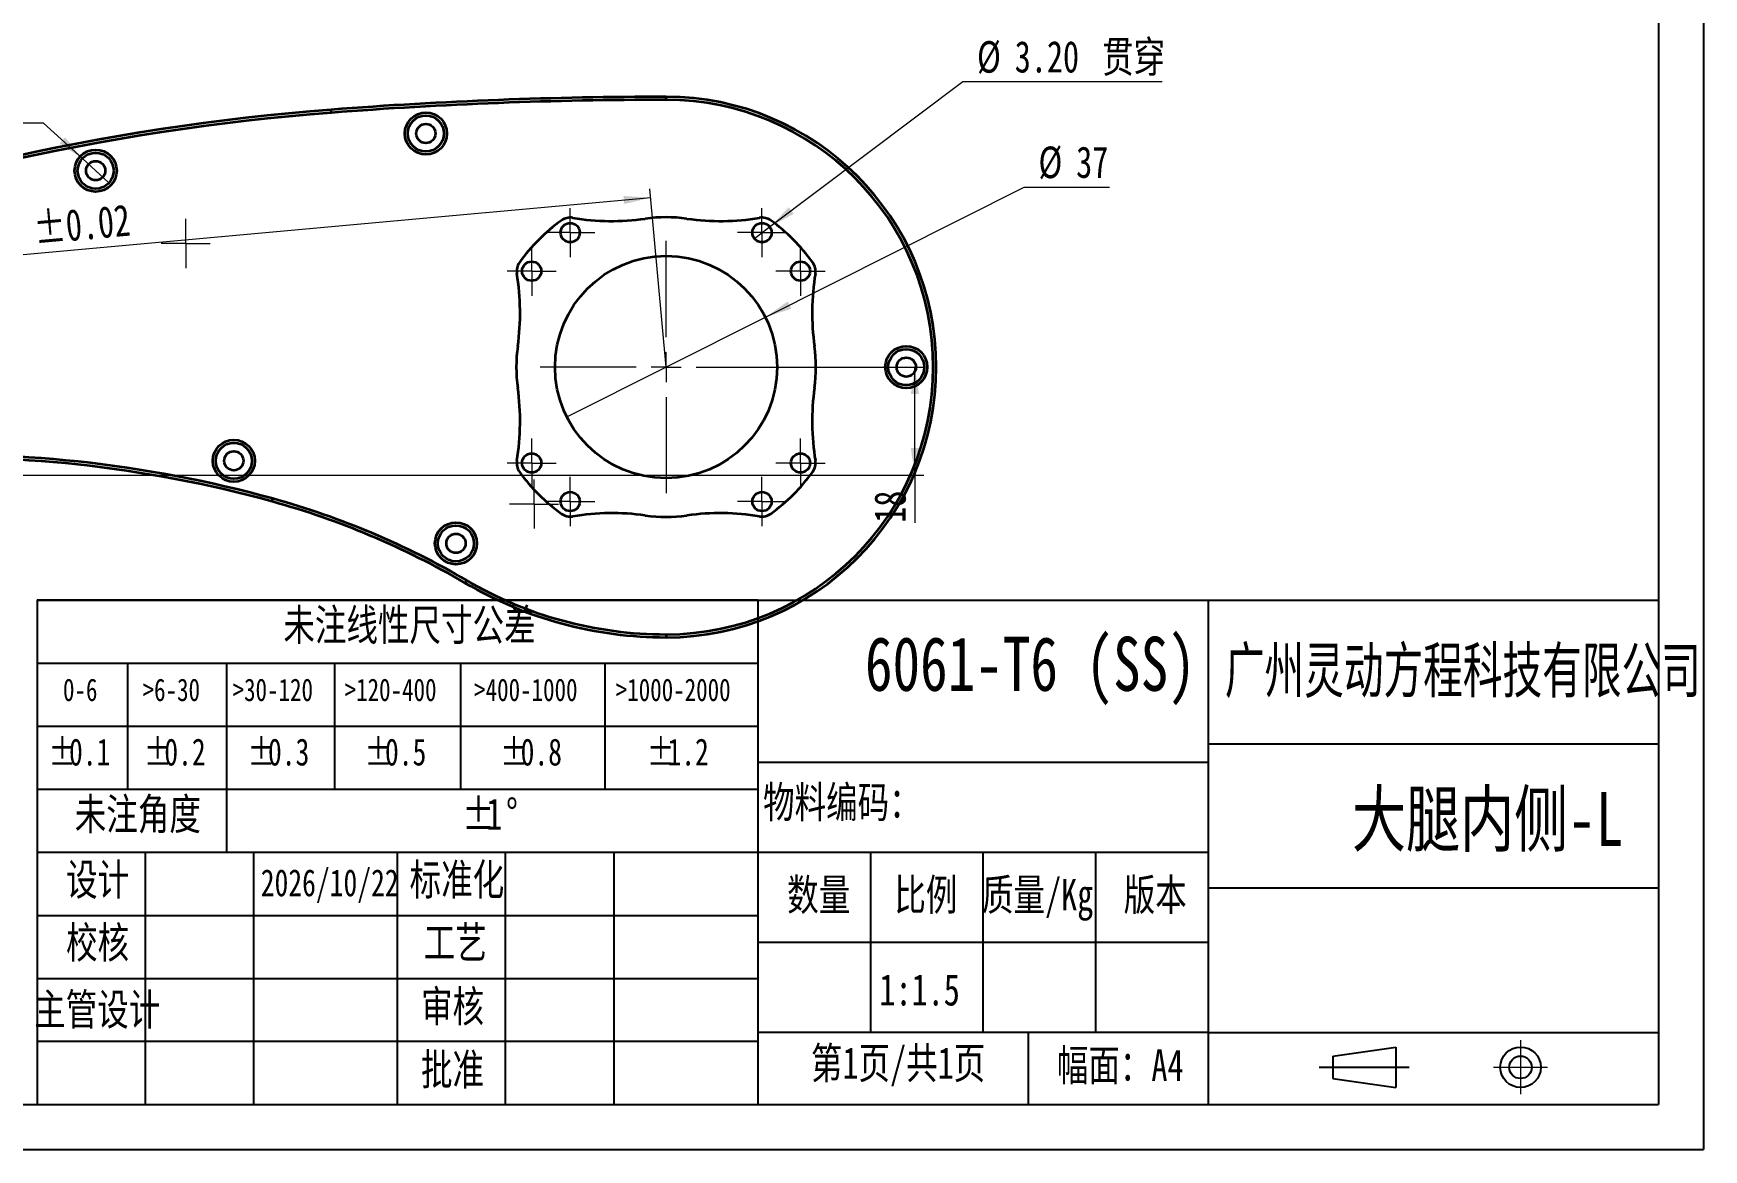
# Model space of a CAD drawing. Header units: millimetres. Extents: x 0 to 297, y 0 to 210.
# Drawn here: x 111.6 to 297, y 0 to 123.9 of the extents above; entities that cross this region are included whole.
import ezdxf

# ---------------------------------------------------------------- set-up
doc = ezdxf.new("R2010")
doc.units = ezdxf.units.MM
doc.linetypes.add('SLD-中心线', pattern=[34.29, 30.48, -1.27, 1.27, -1.27])
doc.linetypes.add('SLD-实线', pattern=[0])
for name, color, linetype in [('中心线层', 1, 'SLD-中心线'), ('尺寸线层', 83, 'SLD-实线'), ('文本', 7, 'SLD-实线')]:
    doc.layers.add(name, color=color, linetype=linetype)
doc.layers.add('粗实线层', color=7, linetype='SLD-实线', lineweight=35)
doc.styles.add('SLDTEXTSTYLE0', font='长仿宋体', dxfattribs={"bigfont": 'bigfont'})
doc.styles.add('SLDTEXTSTYLE2', font='长仿宋体')
doc.styles.add('SLDTEXTSTYLE3', font='长仿宋体', dxfattribs={"width": 0.880888, "bigfont": 'bigfont'})
doc.dimstyles.new('SLDDIMSTYLE1', dxfattribs={"dimtxt": 3.5, "dimasz": 3, "dimexe": 0, "dimexo": 0.0625, "dimgap": 0.875, "dimtad": 0, "dimtih": 1, "dimtoh": 1, "dimlfac": 1.5, "dimrnd": 1e-09, "dimzin": 12, "dimdsep": 46, "dimtxsty": 'SLDTEXTSTYLE2', "dimblk1": 'NONE', "dimsah": 1, "dimcen": 0, "dimadec": 0, "dimazin": 3, "dimtfac": 1, "dimtmove": 0, "dimatfit": 3, "dimldrblk": 'NONE', "dimfxl": 0, "dimfrac": 2, "dimtolj": 1, "dimtzin": 12, "dimarcsym": 0})
doc.dimstyles.new('SLDDIMSTYLE2', dxfattribs={"dimtxt": 3.5, "dimasz": 3, "dimexe": 0, "dimexo": 0.0625, "dimgap": 0.875, "dimtad": 2, "dimlfac": 1.5, "dimrnd": 1e-09, "dimzin": 12, "dimdsep": 46, "dimtxsty": 'SLDTEXTSTYLE2', "dimsah": 1, "dimcen": 0.09, "dimadec": 0, "dimazin": 3, "dimtol": 1, "dimtp": 0.02, "dimtm": 0.02, "dimtfac": 1, "dimtofl": 0, "dimtmove": 0, "dimatfit": 3, "dimfxl": 0, "dimfrac": 2, "dimtolj": 1, "dimarcsym": 0})
doc.dimstyles.new('SLDDIMSTYLE4', dxfattribs={"dimtxt": 3.5, "dimasz": 3, "dimexe": 0, "dimexo": 0.0625, "dimgap": 0.875, "dimtad": 2, "dimlfac": 1.5, "dimrnd": 1e-09, "dimzin": 12, "dimdsep": 46, "dimtxsty": 'SLDTEXTSTYLE2', "dimsah": 1, "dimcen": 0.09, "dimadec": 0, "dimazin": 3, "dimtfac": 1, "dimtofl": 0, "dimtmove": 0, "dimatfit": 3, "dimfxl": 0, "dimfrac": 2, "dimtolj": 1, "dimtzin": 12, "dimarcsym": 0})
doc.dimstyles.new('SLDDIMSTYLE5', dxfattribs={"dimtxt": 3.5, "dimasz": 3, "dimexe": 0, "dimexo": 0.0625, "dimgap": 0.875, "dimtad": 2, "dimlfac": 1.5, "dimrnd": 1e-09, "dimzin": 12, "dimdsep": 46, "dimtxsty": 'SLDTEXTSTYLE2', "dimblk1": 'NONE', "dimsah": 1, "dimcen": 0, "dimadec": 0, "dimazin": 3, "dimtfac": 1, "dimtmove": 0, "dimatfit": 3, "dimldrblk": 'NONE', "dimfxl": 0, "dimfrac": 2, "dimtolj": 1, "dimtzin": 12, "dimarcsym": 0})
doc.dimstyles.new('SLDDIMSTYLE6', dxfattribs={"dimtxt": 3.5, "dimasz": 3, "dimexe": 0, "dimexo": 0.0625, "dimgap": 0.875, "dimtad": 0, "dimtih": 1, "dimtoh": 1, "dimlfac": 1.5, "dimrnd": 1e-09, "dimzin": 4, "dimdsep": 46, "dimtxsty": 'SLDTEXTSTYLE2', "dimblk1": 'NONE', "dimsah": 1, "dimcen": 0, "dimadec": 0, "dimazin": 1, "dimtfac": 1, "dimtmove": 0, "dimatfit": 3, "dimldrblk": 'NONE', "dimfxl": 0, "dimfrac": 2, "dimtolj": 1, "dimtzin": 12, "dimarcsym": 0})

# ---------------------------------------------------------------- blocks, each defined once
blk = doc.blocks.new('SW_TABLEANNOTATION_1')
at = {"color": 0}
for p, q in [((0, 0), (0, -7)), ((0, 0), (5, 0)), ((5, 0), (10, 0)), ((10, 0), (21, 0)), ((21, 0), (33, 0)), ((33, 0), (47, 0)), ((47, 0), (63, 0)), ((63, 0), (80, 0)), ((80, 0), (80, -7)), ((0, -7), (0, -14)), ((0, -7), (5, -7)), ((5, -7), (10, -7)), ((10, -7), (10, -14)), ((10, -7), (21, -7)), ((21, -7), (21, -14)), ((21, -7), (33, -7)), ((33, -7), (33, -14)), ((33, -7), (47, -7)), ((47, -7), (47, -14)), ((47, -7), (63, -7)), ((63, -7), (63, -14)), ((63, -7), (80, -7)), ((80, -7), (80, -14)), ((0, -14), (0, -21)), ((0, -14), (5, -14)), ((5, -14), (10, -14)), ((10, -14), (10, -21)), ((10, -14), (21, -14)), ((21, -14), (21, -21)), ((21, -14), (33, -14)), ((33, -14), (33, -21)), ((33, -14), (47, -14)), ((47, -14), (47, -21)), ((47, -14), (63, -14)), ((63, -14), (63, -21)), ((63, -14), (80, -14)), ((80, -14), (80, -21)), ((0, -21), (0, -28)), ((0, -21), (5, -21)), ((5, -21), (10, -21)), ((10, -21), (21, -21)), ((21, -21), (21, -28)), ((21, -21), (21, -28)), ((21, -21), (33, -21)), ((33, -21), (47, -21)), ((47, -21), (63, -21)), ((63, -21), (80, -21)), ((80, -21), (80, -28)), ((0, -28), (5, -28)), ((5, -28), (10, -28)), ((10, -28), (21, -28)), ((21, -28), (33, -28)), ((33, -28), (47, -28)), ((47, -28), (63, -28)), ((63, -28), (80, -28))]:
    blk.add_line(p, q, dxfattribs=at)
at = {"color": 0, "attachment_point": 1}
for s, insert, char_height, style in [('未注线性尺寸公差', (27.32, -1.01), 3.5, 'SLDTEXTSTYLE0'), ('0-6', (2.85, -8.72), 2.5, 'SLDTEXTSTYLE2'), ('>6-30', (11.69, -8.72), 2.5, 'SLDTEXTSTYLE2'), ('>30-120', (21.68, -8.72), 2.5, 'SLDTEXTSTYLE2'), ('>120-400', (34.12, -8.72), 2.5, 'SLDTEXTSTYLE2'), ('>400-1000', (48.5, -8.72), 2.5, 'SLDTEXTSTYLE2'), ('>1000-2000', (64.22, -8.72), 2.5, 'SLDTEXTSTYLE2'), ('%%p', (1.25, -15.37), 3, 'SLDTEXTSTYLE2'), ('0.1', (3.52, -15.37), 3, 'SLDTEXTSTYLE2'), ('%%p', (11.84, -15.37), 3, 'SLDTEXTSTYLE2'), ('0.2', (14.1, -15.37), 3, 'SLDTEXTSTYLE2'), ('%%p', (23.34, -15.37), 3, 'SLDTEXTSTYLE2'), ('0.3', (25.61, -15.37), 3, 'SLDTEXTSTYLE2'), ('%%p', (36.34, -15.37), 3, 'SLDTEXTSTYLE2'), ('0.5', (38.6, -15.37), 3, 'SLDTEXTSTYLE2'), ('%%p', (51.4, -15.37), 3, 'SLDTEXTSTYLE2'), ('0.8', (53.66, -15.37), 3, 'SLDTEXTSTYLE2'), ('%%p', (67.69, -15.37), 3, 'SLDTEXTSTYLE2'), ('1.2', (69.96, -15.37), 3, 'SLDTEXTSTYLE2'), ('未注角度', (4.16, -22.01), 3.5, 'SLDTEXTSTYLE0'), ('%%p', (47.19, -22.01), 3.5, 'SLDTEXTSTYLE2'), ('1', (49.84, -22.01), 3.5, 'SLDTEXTSTYLE2'), ('%%d', (52.04, -22.01), 3.5, 'SLDTEXTSTYLE2')]:
    blk.add_mtext(s, dxfattribs=dict(at, insert=insert, char_height=char_height, style=style))
blk = doc.blocks.new('SW_SYMBOL_HOLE_DEPTH')
at = {"layer": '尺寸线层', "color": 0, "linetype": 'SLD-实线', "lineweight": 18}
for p, q in [((0, 875), (800, 875)), ((400, 875), (400, 75)), ((100, 555), (400, 75)), ((700, 555), (400, 75))]:
    blk.add_line(p, q, dxfattribs=at)
blk = doc.blocks.new('_D_3')
at = {"layer": '尺寸线层', "linetype": 'SLD-实线', "lineweight": 18}
for p, q in [((112.67, 113.94), (92.92, 113.94)), ((117, 110), (112.67, 113.94)), ((119.96, 107.31), (117, 110))]:
    blk.add_line(p, q, dxfattribs=at)
blk.add_solid([(117, 110), (115.08, 112.36), (114.48, 111.69)], dxfattribs=at)
at = {"layer": '尺寸线层', "linetype": 'SLD-实线', "lineweight": 18, "xscale": 0.004511737089201878, "yscale": 0.004511737089201878, "zscale": 0.004511737089201878}
blk.add_blockref('SW_SYMBOL_HOLE_DEPTH', (99, 114.42), dxfattribs=at)
at = {"layer": '尺寸线层', "linetype": 'SLD-实线', "lineweight": 18, "char_height": 3.5, "attachment_point": 1, "style": 'SLDTEXTSTYLE2'}
for s, insert in [('%%c', (92.92, 118.43)), ('6', (97.11, 118.45)), ('1.50', (102.97, 118.45))]:
    blk.add_mtext(s, dxfattribs=dict(at, insert=insert))
blk = doc.blocks.new('_None')
blk = doc.blocks.new('_D_4')
at = {"layer": '尺寸线层', "linetype": 'SLD-实线', "lineweight": 18}
for p, q in [((181.81, 86.86), (180.02, 106.66)), ((47.32, 93.67), (180.11, 105.67)), ((49.02, 74.86), (47.23, 94.66))]:
    blk.add_line(p, q, dxfattribs=at)
for points in [[(180.11, 105.67), (177.08, 105.85), (177.17, 104.95)], [(47.32, 93.67), (50.35, 93.49), (50.27, 94.39)]]:
    blk.add_solid(points, dxfattribs=at)
at = {"layer": '尺寸线层', "linetype": 'SLD-实线', "lineweight": 18, "char_height": 3.5, "attachment_point": 1, "rotation": 5.1636, "style": 'SLDTEXTSTYLE2'}
for s, insert in [(' ±0.02', (109.67, 103.83)), ('200', (103.93, 103.31))]:
    blk.add_mtext(s, dxfattribs=dict(at, insert=insert))
blk = doc.blocks.new('_D_6')
at = {"layer": '尺寸线层', "linetype": 'SLD-实线', "lineweight": 18}
for p, q in [((195.81, 86.86), (210.43, 86.86)), ((209.43, 74.86), (209.43, 86.86)), ((52.35, 74.86), (210.43, 74.86)), ((209.43, 74.86), (209.43, 69.57))]:
    blk.add_line(p, q, dxfattribs=at)
for points in [[(209.43, 86.86), (208.98, 83.86), (209.88, 83.86)], [(209.43, 74.86), (209.88, 77.86), (208.98, 77.86)]]:
    blk.add_solid(points, dxfattribs=at)
at = {"layer": '尺寸线层', "linetype": 'SLD-实线', "lineweight": 18, "insert": (204.92, 69.57), "char_height": 3.5, "attachment_point": 1, "rotation": 90, "style": 'SLDTEXTSTYLE2'}
blk.add_mtext('18', dxfattribs=at)
blk = doc.blocks.new('_D_7')
at = {"layer": '尺寸线层', "linetype": 'SLD-实线', "lineweight": 18}
for p, q in [((192.83, 92.39), (221.56, 106.83)), ((221.56, 106.83), (231.04, 106.83)), ((170.79, 81.32), (192.83, 92.39))]:
    blk.add_line(p, q, dxfattribs=at)
blk.add_solid([(192.83, 92.39), (195.72, 93.34), (195.31, 94.14)], dxfattribs=at)
at = {"layer": '尺寸线层', "linetype": 'SLD-实线', "lineweight": 18, "char_height": 3.5, "attachment_point": 1, "style": 'SLDTEXTSTYLE2'}
for s, insert in [('%%c', (223.15, 111.34)), ('37', (227.34, 111.36))]:
    blk.add_mtext(s, dxfattribs=dict(at, insert=insert))
blk = doc.blocks.new('_D_8')
at = {"layer": '尺寸线层', "linetype": 'SLD-实线', "lineweight": 18}
for p, q in [((193.31, 102.42), (214.75, 118.55)), ((214.75, 118.55), (236.9, 118.55)), ((191.61, 101.14), (193.31, 102.42))]:
    blk.add_line(p, q, dxfattribs=at)
blk.add_solid([(193.31, 102.42), (195.98, 103.87), (195.44, 104.59)], dxfattribs=at)
at = {"layer": '尺寸线层', "linetype": 'SLD-实线', "lineweight": 18, "char_height": 3.5, "attachment_point": 1}
for s, insert, style in [('%%c', (216.33, 123.04), 'SLDTEXTSTYLE2'), ('3.20', (220.52, 123.06), 'SLDTEXTSTYLE2'), (' 贯穿', (228.43, 123.06), 'SLDTEXTSTYLE0')]:
    blk.add_mtext(s, dxfattribs=dict(at, insert=insert, style=style))
blk = doc.blocks.new('SW_CENTERMARKSYMBOL_0')
at = {"layer": '中心线层', "color": 0, "linetype": 'SLD-中心线', "lineweight": 18}
for p, q in [((0, 1.67), (0, 2.73)), ((-1.67, 0), (-2.73, 0)), ((0, 0), (-1.67, 0)), ((0, 0), (0, 1.67)), ((0, 0), (0, -1.67)), ((0, 0), (1.67, 0)), ((1.67, 0), (2.73, 0)), ((0, -1.67), (0, -2.73))]:
    blk.add_line(p, q, dxfattribs=at)
blk = doc.blocks.new('SW_CENTERMARKSYMBOL_1')
at = {"layer": '中心线层', "color": 0, "linetype": 'SLD-中心线', "lineweight": 18}
for p, q in [((0, 1.67), (0, 2.73)), ((-1.67, 0), (-2.73, 0)), ((0, 0), (-1.67, 0)), ((0, 0), (0, 1.67)), ((0, 0), (0, -1.67)), ((0, 0), (1.67, 0)), ((1.67, 0), (2.73, 0)), ((0, -1.67), (0, -2.73))]:
    blk.add_line(p, q, dxfattribs=at)
blk = doc.blocks.new('SW_CENTERMARKSYMBOL_3')
at = {"layer": '中心线层', "color": 0, "linetype": 'SLD-中心线', "lineweight": 18}
for p, q in [((0, 1.67), (0, 2.73)), ((-1.67, 0), (-2.73, 0)), ((0, 0), (-1.67, 0)), ((0, 0), (0, 1.67)), ((0, 0), (0, -1.67)), ((0, 0), (1.67, 0)), ((1.67, 0), (2.73, 0)), ((0, -1.67), (0, -2.73))]:
    blk.add_line(p, q, dxfattribs=at)
blk = doc.blocks.new('SW_CENTERMARKSYMBOL_4')
at = {"layer": '中心线层', "color": 0, "linetype": 'SLD-中心线', "lineweight": 18}
for p, q in [((0, 1.67), (0, 2.73)), ((-1.67, 0), (-2.73, 0)), ((0, 0), (-1.67, 0)), ((0, 0), (0, 1.67)), ((0, 0), (0, -1.67)), ((0, 0), (1.67, 0)), ((1.67, 0), (2.73, 0)), ((0, -1.67), (0, -2.73))]:
    blk.add_line(p, q, dxfattribs=at)
blk = doc.blocks.new('SW_CENTERMARKSYMBOL_5')
at = {"layer": '中心线层', "color": 0, "linetype": 'SLD-中心线', "lineweight": 18}
for p, q in [((0, 1.67), (0, 2.73)), ((-1.67, 0), (-2.73, 0)), ((0, 0), (-1.67, 0)), ((0, 0), (0, 1.67)), ((0, 0), (0, -1.67)), ((0, 0), (1.67, 0)), ((1.67, 0), (2.73, 0)), ((0, -1.67), (0, -2.73))]:
    blk.add_line(p, q, dxfattribs=at)
blk = doc.blocks.new('SW_CENTERMARKSYMBOL_6')
at = {"layer": '中心线层', "color": 0, "linetype": 'SLD-中心线', "lineweight": 18}
for p, q in [((0, 1.67), (0, 2.73)), ((-1.67, 0), (-2.73, 0)), ((0, 0), (-1.67, 0)), ((0, 0), (0, 1.67)), ((0, 0), (0, -1.67)), ((0, 0), (1.67, 0)), ((1.67, 0), (2.73, 0)), ((0, -1.67), (0, -2.73))]:
    blk.add_line(p, q, dxfattribs=at)
blk = doc.blocks.new('SW_CENTERMARKSYMBOL_7')
at = {"layer": '中心线层', "color": 0, "linetype": 'SLD-中心线', "lineweight": 18}
for p, q in [((0, 1.67), (0, 2.73)), ((-1.67, 0), (-2.73, 0)), ((0, 0), (-1.67, 0)), ((0, 0), (0, 1.67)), ((0, 0), (0, -1.67)), ((0, 0), (1.67, 0)), ((1.67, 0), (2.73, 0)), ((0, -1.67), (0, -2.73))]:
    blk.add_line(p, q, dxfattribs=at)
blk = doc.blocks.new('SW_CENTERMARKSYMBOL_8')
at = {"layer": '中心线层', "color": 0, "linetype": 'SLD-中心线', "lineweight": 18}
for p, q in [((0, 1.67), (0, 2.73)), ((-1.67, 0), (-2.73, 0)), ((0, 0), (-1.67, 0)), ((0, 0), (0, 1.67)), ((0, 0), (0, -1.67)), ((0, 0), (1.67, 0)), ((1.67, 0), (2.73, 0)), ((0, -1.67), (0, -2.73))]:
    blk.add_line(p, q, dxfattribs=at)
blk = doc.blocks.new('SW_CENTERMARKSYMBOL_9')
at = {"layer": '中心线层', "color": 0, "linetype": 'SLD-中心线', "lineweight": 18}
for p, q in [((0, 1.67), (0, 2.73)), ((-1.67, 0), (-2.73, 0)), ((0, 0), (-1.67, 0)), ((0, 0), (0, 1.67)), ((0, 0), (0, -1.67)), ((0, 0), (1.67, 0)), ((1.67, 0), (2.73, 0)), ((0, -1.67), (0, -2.73))]:
    blk.add_line(p, q, dxfattribs=at)
blk = doc.blocks.new('SW_CENTERMARKSYMBOL_10')
at = {"layer": '中心线层', "color": 0, "linetype": 'SLD-中心线', "lineweight": 18}
for p, q in [((0, 1.67), (0, 2.73)), ((-1.67, 0), (-2.73, 0)), ((0, 0), (-1.67, 0)), ((0, 0), (0, 1.67)), ((0, 0), (0, -1.67)), ((0, 0), (1.67, 0)), ((1.67, 0), (2.73, 0)), ((0, -1.67), (0, -2.73))]:
    blk.add_line(p, q, dxfattribs=at)
blk = doc.blocks.new('SW_CENTERMARKSYMBOL_11')
at = {"layer": '中心线层', "color": 0, "linetype": 'SLD-中心线', "lineweight": 18}
for p, q in [((0, 3.33), (0, 14)), ((-3.33, 0), (-14, 0)), ((0, 0), (-1.67, 0)), ((0, 0), (0, 1.67)), ((0, 0), (0, -1.67)), ((0, 0), (1.67, 0)), ((3.33, 0), (14, 0)), ((0, -3.33), (0, -14))]:
    blk.add_line(p, q, dxfattribs=at)

msp = doc.modelspace()

# ---------------------------------------------------------------- linework, layer by layer
for p, q in [((297, 210), (297, 0)), ((292, 205), (292, 5)), ((112, 61), (292, 61)), ((112, 61), (112, 5)), ((192, 61), (192, 5)), ((242, 61), (242, 5)), ((292, 45), (242, 45)), ((192, 43), (242, 43)), ((112, 33), (192, 33)), ((124, 5), (124, 33)), ((136, 33), (136, 5)), ((152, 5), (152, 33)), ((164, 5), (164, 33)), ((176, 33), (176, 5)), ((192, 33), (242, 33)), ((204.5, 33), (204.5, 13)), ((217, 13), (217, 33)), ((229.5, 33), (229.5, 13)), ((292, 29), (242, 29)), ((112, 26), (192, 26)), ((242, 23), (192, 23)), ((112, 19), (192, 19)), ((242, 13), (192, 13)), ((222, 13), (222, 5)), ((242, 13), (292, 13)), ((192, 12), (112, 12)), ((255.8263, 10.3843), (262.8263, 11.3843)), ((262.8263, 11.3843), (262.8263, 6.8843)), ((255.8263, 10.3843), (255.8263, 7.8843)), ((254.3263, 9.1343), (264.3263, 9.1343)), ((255.8263, 7.8843), (262.8263, 6.8843)), ((25, 5), (292, 5)), ((0, 0), (297, 0))]:
    msp.add_line(p, q)
for radius in [2.25, 1.25]:
    msp.add_circle((276.6808, 9.1343), radius)
at = {"layer": '中心线层', "linetype": 'SLD-中心线', "lineweight": 18}
for p, q in [((276.6808, 12.1343), (276.6808, 6.1343)), ((273.6808, 9.1343), (279.6808, 9.1343))]:
    msp.add_line(p, q, dxfattribs=at)
at = {"layer": '粗实线层', "linetype": 'SLD-实线', "lineweight": 35}
for p, q in [((181.8128, 116.5243), (181.8128, 116.8577)), ((144.6479, 115.0962), (144.6223, 115.4286)), ((138.0622, 71.9322), (138.1511, 72.2535)), ((159.6786, 63.1768), (159.5106, 62.8889)), ((181.8128, 57.191), (181.8128, 56.8577))]:
    msp.add_line(p, q, dxfattribs=at)
for centre, radius in [((155.1461, 112.785), 2.3333), ((155.1461, 112.785), 2), ((155.1461, 112.785), 1.0667), ((118.4795, 108.6586), 2.3333), ((118.4795, 108.6586), 2), ((118.4795, 108.6586), 1.0667), ((171.1666, 101.7831), 1.0667), ((192.459, 101.7831), 1.0667), ((166.8874, 97.5039), 1.0667), ((181.8128, 86.8577), 12.3333), ((196.7383, 97.5039), 1.0667), ((208.4795, 86.8577), 2.3333), ((208.4795, 86.8577), 2), ((208.4795, 86.8577), 1.0667), ((133.8128, 76.4599), 2.3333), ((133.8128, 76.4599), 2), ((133.8128, 76.4599), 1.0667), ((166.8874, 76.2115), 1.0667), ((196.7383, 76.2115), 1.0667), ((171.1666, 71.9322), 1.0667), ((192.459, 71.9322), 1.0667), ((158.4795, 67.2902), 2.3333), ((158.4795, 67.2902), 2), ((158.4795, 67.2902), 1.0667)]:
    msp.add_circle(centre, radius, dxfattribs=at)
for centre, radius, start, end in [((181.8128, -367.771), 484.6287, 90, 94.401217), ((181.8128, 86.8577), 30, 270, 90), ((164.1588, -138.4002), 254.5795, 94.401217, 111.521075), ((164.1588, -138.4002), 254.2462, 94.401217, 111.521075), ((181.8128, -367.771), 484.2954, 90, 94.401217), ((181.8128, 86.8577), 29.6667, 270, 90), ((181.8128, 86.8577), 20, 125.5, 144.5), ((171.1666, 101.7831), 1.6667, 80.608964, 125.5), ((175.7898, 129.7367), 26.6667, 260.608964, 277.995764), ((181.8128, 86.8577), 16.6333, 82.004236, 97.995764), ((187.8358, 129.7367), 26.6667, 262.004236, 279.391036), ((192.459, 101.7831), 1.6667, 54.5, 99.391036), ((181.8128, 86.8577), 20, 35.5, 54.5), ((166.8874, 97.5039), 1.6667, 144.5, 189.391036), ((196.7383, 97.5039), 1.6667, 350.608964, 35.5), ((138.9338, 92.8807), 26.6667, 352.004236, 9.391036), ((224.6919, 92.8807), 26.6667, 170.608964, 187.995764), ((181.8128, 86.8577), 16.6333, 172.004236, 187.995764), ((181.8128, 86.8577), 16.6333, 352.004236, 7.995764), ((138.9338, 80.8346), 26.6667, 350.608964, 7.995764), ((224.6919, 80.8346), 26.6667, 172.004236, 189.391036), ((102.2122, -57.7061), 134.8373, 74.541792, 111.863267), ((102.2122, -57.7061), 134.504, 74.541792, 111.863267), ((166.8874, 76.2115), 1.6667, 170.608964, 215.5), ((196.7383, 76.2115), 1.6667, 324.5, 9.391036), ((181.8128, 86.8577), 20, 215.5, 234.5), ((181.8128, 86.8577), 20, 305.5, 324.5), ((113.9888, -15.1205), 90.3201, 59.734604, 74.541792), ((113.9888, -15.1205), 90.6534, 59.734604, 74.541792), ((171.1666, 71.9322), 1.6667, 234.5, 279.391036), ((175.7898, 43.9786), 26.6667, 82.004236, 99.391036), ((187.8358, 43.9786), 26.6667, 80.608964, 97.995764), ((192.459, 71.9322), 1.6667, 260.608964, 305.5), ((181.8128, 86.8577), 16.6333, 262.004236, 277.995764), ((181.8128, 101.1075), 43.9165, 239.734604, 270), ((181.8128, 101.1075), 44.2499, 239.734604, 270)]:
    msp.add_arc(centre, radius, start, end, dxfattribs=at)

# ---------------------------------------------------------------- block references
msp.add_blockref('SW_TABLEANNOTATION_1', (112.0008, 61.007))
at = {"layer": '中心线层', "linetype": 'SLD-中心线', "lineweight": 18}
for name, p in [('SW_CENTERMARKSYMBOL_10', (171.1666, 101.7831)), ('SW_CENTERMARKSYMBOL_8', (192.459, 101.7831)), ('SW_CENTERMARKSYMBOL_1', (128.4795, 100.569)), ('SW_CENTERMARKSYMBOL_3', (166.8874, 97.5039)), ('SW_CENTERMARKSYMBOL_11', (181.8128, 86.8577)), ('SW_CENTERMARKSYMBOL_9', (196.7383, 97.5039)), ('SW_CENTERMARKSYMBOL_4', (166.8874, 76.2115)), ('SW_CENTERMARKSYMBOL_7', (196.7383, 76.2115)), ('SW_CENTERMARKSYMBOL_0', (167.1461, 71.656)), ('SW_CENTERMARKSYMBOL_5', (171.1666, 71.9322)), ('SW_CENTERMARKSYMBOL_6', (192.459, 71.9322))]:
    msp.add_blockref(name, p, dxfattribs=at)

# ---------------------------------------------------------------- texts
at = {"layer": '文本', "linetype": 'SLD-实线', "lineweight": 18}
for s, insert, char_height, attachment_point, style in [('6061-T6 (SS)', (222.2572, 56.9221), 6, 2, 'SLDTEXTSTYLE2'), ('广州灵动方程科技有限公司', (243.8452, 55.7191), 5, 1, 'SLDTEXTSTYLE3'), ('物料编码：', (192.5793, 40.3195), 3.5, 1, 'SLDTEXTSTYLE0'), ('大腿内侧-L', (273.0235, 39.7104), 6, 2, 'SLDTEXTSTYLE0'), ('设计', (115.195, 31.7209), 3.5, 1, 'SLDTEXTSTYLE0'), ('标准化', (153.3357, 31.7209), 3.5, 1, 'SLDTEXTSTYLE0'), ('2026/10/22', (136.8093, 31.1194), 3, 1, 'SLDTEXTSTYLE2'), ('数量', (195.2585, 30.0414), 3.5, 1, 'SLDTEXTSTYLE0'), ('比例', (207.1525, 30.0414), 3.5, 1, 'SLDTEXTSTYLE0'), ('质量/Kg', (216.882, 30.0414), 3.5, 1, 'SLDTEXTSTYLE0'), ('版本', (232.6177, 30.0414), 3.5, 1, 'SLDTEXTSTYLE0'), ('校核', (115.195, 24.7386), 3.5, 1, 'SLDTEXTSTYLE0'), ('工艺', (154.9107, 24.7386), 3.5, 1, 'SLDTEXTSTYLE0'), ('1:1.5', (205.4945, 19.4971), 3.5, 1, 'SLDTEXTSTYLE2'), ('主管设计', (111.6497, 17.3105), 3.5, 1, 'SLDTEXTSTYLE0'), ('审核', (154.6003, 17.6531), 3.5, 1, 'SLDTEXTSTYLE0'), ('批准', (154.6003, 10.6499), 3.5, 1, 'SLDTEXTSTYLE0'), ('第1页/共1页', (197.8882, 11.3599), 3.5, 1, 'SLDTEXTSTYLE0'), ('幅面：A4', (225.1925, 11.1165), 3.5, 1, 'SLDTEXTSTYLE0')]:
    msp.add_mtext(s, dxfattribs=dict(at, insert=insert, char_height=char_height, attachment_point=attachment_point, style=style))

# ---------------------------------------------------------------- dimensions: what is measured, and where the dimension line sits
at = {"layer": '尺寸线层', "linetype": 'SLD-实线', "lineweight": 18}
for p1, p2, text, dimstyle, picture, middle in [((191.6067, 101.1418), (193.3114, 102.4244), '<> 贯穿', 'SLDDIMSTYLE6', '_D_8', (226.6153, 120.7436)), ((119.9592, 107.3131), (116.9997, 110.0041), '<>{\\fGDT;x}1.50', 'SLDDIMSTYLE1', '_D_3', (102.0018, 116.1345))]:
    dim = msp.add_diameter_dim_2p(p1=p1, p2=p2, text=text, dimstyle=dimstyle, dxfattribs=at)
    dim.commit()
    dim.dimension.update_dxf_attribs({"geometry": picture, "text_midpoint": middle, "dimtype": 163})
dim = msp.add_diameter_dim_2p(p1=(170.7918, 81.3215), p2=(192.8338, 92.3938), dimstyle='SLDDIMSTYLE5', dxfattribs=at)
dim.commit()
dim.dimension.update_dxf_attribs({"geometry": '_D_7', "text_midpoint": (227.0944, 109.0419), "dimtype": 163})
for base, p1, p2, angle, dimstyle, picture, middle in [((180.1129, 105.6689), (49.0206, 74.8577), (181.8128, 86.8577), 5.163607, 'SLDDIMSTYLE2', '_D_4', (113.7168, 99.6689)), ((209.4346, 86.8577), (52.3539, 74.8577), (195.8128, 86.8577), 90, 'SLDDIMSTYLE4', '_D_6', (209.4346, 71.6104))]:
    dim = msp.add_linear_dim(base=base, p1=p1, p2=p2, angle=angle, dimstyle=dimstyle, dxfattribs=at)
    dim.commit()
    dim.dimension.update_dxf_attribs({"geometry": picture, "text_midpoint": middle, "dimtype": 160})

doc.saveas('drawing.dxf')
